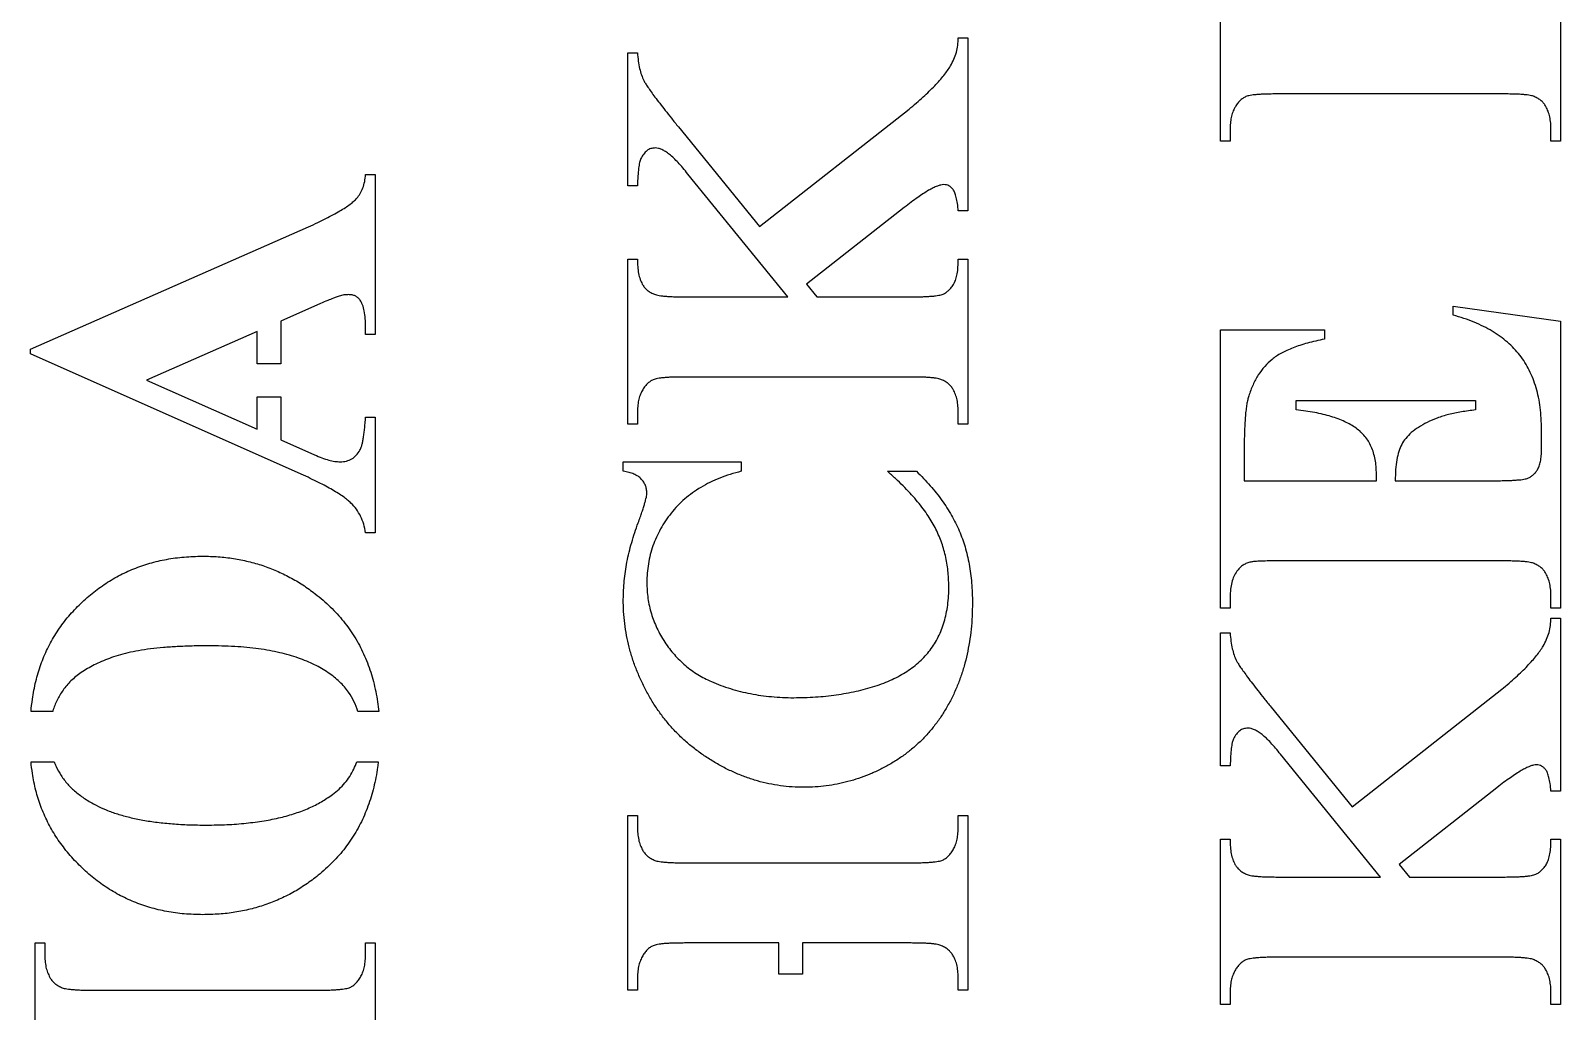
# Model space of a CAD drawing. Header units: millimetres. Extents: x 10 to 1179, y 5 to 836.
# Drawn here: x 446.9 to 536.9, y 236.3 to 294.1 of the extents above; entities that cross this region are included whole.
import ezdxf

# ---------------------------------------------------------------- set-up
doc = ezdxf.new("R2010")
doc.units = ezdxf.units.MM

msp = doc.modelspace()

# ---------------------------------------------------------------- linework, layer by layer
at = {"color": 7, "linetype": 'Continuous', "lineweight": 25}
for p, q in [((516.913, 287.56), (516.913, 297.838)), ((536.913, 297.838), (536.913, 287.56)), ((501.469, 293.632), (502.024, 293.632)), ((502.024, 293.632), (502.024, 283.446)), ((482.024, 292.764), (482.58, 292.764)), ((482.024, 284.93), (482.024, 292.764)), ((533.58, 290.338), (520.246, 290.338)), ((489.772, 282.53), (498.574, 289.444)), ((484.989, 288.398), (489.772, 282.53)), ((517.469, 288.216), (517.469, 287.56)), ((536.358, 287.56), (536.358, 288.216)), ((517.469, 287.56), (516.913, 287.56)), ((536.913, 287.56), (536.358, 287.56)), ((466.58, 285.603), (467.135, 285.603)), ((467.135, 285.603), (467.135, 276.18)), ((491.438, 278.389), (485.549, 285.62)), ((482.58, 284.93), (482.024, 284.93)), ((498.292, 283.65), (492.536, 279.127)), ((502.024, 283.446), (501.469, 283.446)), ((446.858, 275.316), (463.22, 282.512)), ((482.024, 280.611), (482.58, 280.611)), ((482.024, 270.889), (482.024, 280.611)), ((501.469, 280.611), (502.024, 280.611)), ((502.024, 280.611), (502.024, 270.889)), ((485.358, 278.389), (491.438, 278.389)), ((492.536, 279.127), (493.144, 278.389)), ((493.144, 278.389), (498.691, 278.389)), ((463.919, 277.994), (461.58, 276.961)), ((530.598, 277.838), (536.913, 276.957)), ((530.598, 277.313), (530.598, 277.838)), ((461.58, 276.961), (461.58, 274.435)), ((466.58, 276.18), (466.58, 276.575)), ((536.913, 276.957), (536.913, 260.06)), ((460.191, 276.354), (453.676, 273.489)), ((460.191, 274.435), (460.191, 276.354)), ((467.135, 276.18), (466.58, 276.18)), ((516.913, 276.449), (523.024, 276.449)), ((516.913, 260.06), (516.913, 276.449)), ((523.024, 276.449), (523.024, 275.893)), ((446.858, 275.034), (446.858, 275.316)), ((462.791, 267.946), (446.858, 275.034)), ((461.58, 274.435), (460.191, 274.435)), ((453.676, 273.489), (460.191, 270.59)), ((498.691, 273.667), (485.358, 273.667)), ((460.191, 272.508), (461.58, 272.508)), ((460.191, 270.59), (460.191, 272.508)), ((461.58, 272.508), (461.58, 269.973)), ((521.358, 272.282), (531.913, 272.282)), ((521.358, 271.727), (521.358, 272.282)), ((531.913, 272.282), (531.913, 271.727)), ((466.58, 271.301), (467.135, 271.301)), ((467.135, 271.301), (467.135, 264.492)), ((482.58, 271.544), (482.58, 270.889)), ((501.469, 270.889), (501.469, 271.544)), ((482.58, 270.889), (482.024, 270.889)), ((502.024, 270.889), (501.469, 270.889)), ((535.802, 269.413), (535.802, 270.577)), ((461.58, 269.973), (463.576, 269.088)), ((518.302, 269.505), (518.302, 267.56)), ((481.746, 268.671), (488.691, 268.671)), ((481.746, 268.116), (481.746, 268.671)), ((488.691, 268.671), (488.691, 268.116)), ((497.298, 268.116), (499.012, 268.116)), ((518.302, 267.56), (526.08, 267.56)), ((526.08, 267.56), (526.08, 267.951)), ((527.191, 267.56), (532.903, 267.56)), ((467.135, 264.492), (466.58, 264.492)), ((533.58, 262.838), (520.246, 262.838)), ((517.469, 260.716), (517.469, 260.06)), ((536.358, 260.06), (536.358, 260.716)), ((517.469, 260.06), (516.913, 260.06)), ((536.913, 260.06), (536.358, 260.06)), ((536.358, 259.466), (536.913, 259.466)), ((536.913, 259.466), (536.913, 249.279)), ((516.913, 258.597), (517.469, 258.597)), ((516.913, 250.763), (516.913, 258.597)), ((524.661, 248.363), (533.463, 255.277)), ((448.157, 253.962), (446.885, 253.962)), ((467.348, 253.962), (466.12, 253.962)), ((519.878, 254.231), (524.661, 248.363)), ((526.327, 244.222), (520.437, 251.453)), ((446.884, 251.013), (448.242, 251.013)), ((466.062, 251.013), (467.326, 251.013)), ((517.469, 250.763), (516.913, 250.763)), ((533.18, 249.483), (527.425, 244.96)), ((536.913, 249.279), (536.358, 249.279)), ((482.024, 247.838), (482.58, 247.838)), ((482.024, 237.56), (482.024, 247.838)), ((482.58, 247.838), (482.58, 247.2)), ((501.469, 247.838), (502.024, 247.838)), ((501.469, 247.2), (501.469, 247.838)), ((502.024, 247.838), (502.024, 237.56)), ((516.913, 246.445), (517.469, 246.445)), ((516.913, 236.722), (516.913, 246.445)), ((536.358, 246.445), (536.913, 246.445)), ((536.913, 246.445), (536.913, 236.722)), ((485.358, 245.06), (498.691, 245.06)), ((527.425, 244.96), (528.033, 244.222)), ((520.246, 244.222), (526.327, 244.222)), ((528.033, 244.222), (533.58, 244.222)), ((447.135, 240.338), (447.691, 240.338)), ((447.135, 230.06), (447.135, 240.338)), ((447.691, 240.338), (447.691, 239.7)), ((466.58, 240.338), (467.135, 240.338)), ((466.58, 239.7), (466.58, 240.338)), ((467.135, 240.338), (467.135, 230.06)), ((490.913, 240.338), (485.358, 240.338)), ((490.913, 238.496), (490.913, 240.338)), ((492.302, 240.338), (492.302, 238.496)), ((498.691, 240.338), (492.302, 240.338)), ((533.58, 239.5), (520.246, 239.5)), ((482.58, 238.198), (482.58, 237.56)), ((492.302, 238.496), (490.913, 238.496)), ((501.469, 237.56), (501.469, 238.198)), ((450.469, 237.56), (463.802, 237.56)), ((482.58, 237.56), (482.024, 237.56)), ((502.024, 237.56), (501.469, 237.56)), ((517.469, 237.378), (517.469, 236.722)), ((536.358, 236.722), (536.358, 237.378)), ((517.469, 236.722), (516.913, 236.722)), ((536.913, 236.722), (536.358, 236.722))]:
    msp.add_line(p, q, dxfattribs=at)
for points, knots in [([(501.013, 291.992), (501.083, 292.122), (501.221, 292.377), (501.365, 292.786), (501.449, 293.206), (501.462, 293.49), (501.469, 293.632)], [0, 0, 0, 0, 0.2569966, 0.5057153, 0.7523693, 1, 1, 1, 1]), ([(482.58, 292.764), (482.595, 292.599), (482.623, 292.287), (482.7, 291.848), (482.806, 291.464), (482.93, 291.172), (483.06, 290.935), (483.209, 290.719), (483.394, 290.45), (483.624, 290.132), (483.905, 289.769), (484.223, 289.353), (484.59, 288.891), (484.851, 288.568), (484.989, 288.398)], [0, 0, 0, 0, 0.097638, 0.184183, 0.262104, 0.331558, 0.370442, 0.42147, 0.485737, 0.562576, 0.652525, 0.755767, 0.870967, 1, 1, 1, 1]), ([(498.574, 289.444), (498.718, 289.565), (498.997, 289.798), (499.389, 290.151), (499.754, 290.483), (500.073, 290.812), (500.366, 291.119), (500.613, 291.423), (500.833, 291.706), (500.955, 291.899), (501.013, 291.992)], [0, 0, 0, 0, 0.1591, 0.308388, 0.447124, 0.576234, 0.696754, 0.806426, 0.907891, 1, 1, 1, 1]), ([(520.246, 290.338), (520.129, 290.336), (519.905, 290.333), (519.587, 290.332), (519.303, 290.318), (519.056, 290.3), (518.841, 290.281), (518.662, 290.249), (518.515, 290.223), (518.368, 290.168), (518.207, 290.081), (518.037, 289.934), (517.881, 289.749), (517.736, 289.526), (517.613, 289.26), (517.53, 288.949), (517.477, 288.596), (517.471, 288.347), (517.469, 288.216)], [0, 0, 0, 0, 0.084623, 0.161934, 0.229908, 0.289599, 0.341053, 0.385533, 0.420773, 0.44853, 0.498553, 0.551922, 0.609709, 0.673167, 0.743283, 0.820339, 0.904845, 1, 1, 1, 1]), ([(535.377, 290.177), (535.342, 290.191), (535.264, 290.224), (535.124, 290.248), (534.953, 290.283), (534.745, 290.3), (534.502, 290.318), (534.225, 290.332), (533.914, 290.333), (533.696, 290.336), (533.58, 290.338)], [0, 0, 0, 0, 0.061394, 0.139854, 0.23476, 0.350353, 0.484827, 0.63829, 0.808367, 1, 1, 1, 1]), ([(536.058, 289.596), (536.021, 289.657), (535.947, 289.78), (535.789, 289.939), (535.597, 290.073), (535.452, 290.142), (535.377, 290.177)], [0, 0, 0, 0, 0.233359, 0.472031, 0.727884, 1, 1, 1, 1]), ([(536.358, 288.216), (536.355, 288.352), (536.35, 288.611), (536.293, 288.98), (536.201, 289.309), (536.104, 289.503), (536.058, 289.596)], [0, 0, 0, 0, 0.286117, 0.5446059, 0.7822943, 1, 1, 1, 1]), ([(482.779, 286.527), (482.755, 286.454), (482.693, 286.272), (482.639, 285.929), (482.606, 285.469), (482.589, 285.122), (482.58, 284.93)], [0, 0, 0, 0, 0.143584, 0.356461, 0.642231, 1, 1, 1, 1]), ([(483.626, 287.156), (483.539, 287.149), (483.367, 287.135), (483.128, 287.006), (482.93, 286.796), (482.832, 286.621), (482.779, 286.527)], [0, 0, 0, 0, 0.232481, 0.460714, 0.711379, 1, 1, 1, 1]), ([(485.549, 285.62), (485.451, 285.741), (485.266, 285.97), (484.988, 286.283), (484.728, 286.55), (484.483, 286.771), (484.246, 286.935), (484.03, 287.063), (483.823, 287.136), (483.688, 287.15), (483.626, 287.156)], [0, 0, 0, 0, 0.184546, 0.350232, 0.497395, 0.627803, 0.741371, 0.839934, 0.925326, 1, 1, 1, 1]), ([(466.063, 284.196), (466.134, 284.285), (466.281, 284.468), (466.424, 284.806), (466.54, 285.185), (466.566, 285.458), (466.58, 285.603)], [0, 0, 0, 0, 0.222185, 0.460506, 0.715599, 1, 1, 1, 1]), ([(500.614, 284.995), (500.557, 284.989), (500.428, 284.977), (500.219, 284.913), (499.983, 284.798), (499.706, 284.657), (499.402, 284.463), (499.061, 284.231), (498.684, 283.959), (498.427, 283.756), (498.292, 283.65)], [0, 0, 0, 0, 0.062899, 0.142884, 0.23953, 0.3533, 0.486921, 0.637777, 0.809609, 1, 1, 1, 1]), ([(501.469, 283.446), (501.454, 283.595), (501.427, 283.865), (501.356, 284.224), (501.283, 284.503), (501.175, 284.702), (501.05, 284.835), (500.919, 284.931), (500.77, 284.985), (500.666, 284.992), (500.614, 284.995)], [0, 0, 0, 0, 0.230504, 0.416217, 0.562488, 0.671952, 0.760029, 0.84143, 0.919484, 1, 1, 1, 1]), ([(463.22, 282.512), (463.4, 282.596), (463.744, 282.755), (464.23, 282.994), (464.666, 283.217), (465.047, 283.436), (465.379, 283.636), (465.653, 283.834), (465.882, 284.012), (466.006, 284.139), (466.063, 284.196)], [0, 0, 0, 0, 0.178927, 0.342015, 0.489335, 0.621625, 0.738421, 0.839614, 0.926981, 1, 1, 1, 1]), ([(482.58, 280.611), (482.583, 280.459), (482.588, 280.173), (482.638, 279.772), (482.725, 279.427), (482.821, 279.228), (482.866, 279.136)], [0, 0, 0, 0, 0.300382, 0.56561, 0.796529, 1, 1, 1, 1]), ([(498.691, 278.389), (498.811, 278.391), (499.04, 278.394), (499.364, 278.395), (499.652, 278.409), (499.905, 278.427), (500.124, 278.445), (500.306, 278.478), (500.454, 278.505), (500.602, 278.556), (500.758, 278.647), (500.925, 278.783), (501.078, 278.956), (501.221, 279.167), (501.335, 279.437), (501.414, 279.77), (501.459, 280.169), (501.465, 280.456), (501.469, 280.611)], [0, 0, 0, 0, 0.084193, 0.160273, 0.227286, 0.286255, 0.338232, 0.38142, 0.415637, 0.443544, 0.491227, 0.540969, 0.594121, 0.652635, 0.718961, 0.798421, 0.891394, 1, 1, 1, 1]), ([(465.026, 278.433), (464.987, 278.42), (464.871, 278.382), (464.648, 278.292), (464.316, 278.164), (464.063, 278.056), (463.919, 277.994)], [0, 0, 0, 0, 0.103741, 0.306821, 0.604648, 1, 1, 1, 1]), ([(465.573, 278.519), (465.483, 278.515), (465.297, 278.507), (465.118, 278.458), (465.026, 278.433)], [0, 0, 0, 0, 0.486192, 1, 1, 1, 1]), ([(466.254, 278.198), (466.213, 278.246), (466.131, 278.342), (465.97, 278.452), (465.777, 278.505), (465.643, 278.515), (465.573, 278.519)], [0, 0, 0, 0, 0.2432642, 0.4832184, 0.7323543, 1, 1, 1, 1]), ([(482.866, 279.136), (482.903, 279.076), (482.979, 278.956), (483.13, 278.797), (483.319, 278.663), (483.461, 278.594), (483.535, 278.558)], [0, 0, 0, 0, 0.232978, 0.472029, 0.727936, 1, 1, 1, 1]), ([(483.535, 278.558), (483.569, 278.544), (483.649, 278.512), (483.791, 278.482), (483.968, 278.449), (484.178, 278.433), (484.424, 278.407), (484.704, 278.396), (485.019, 278.394), (485.24, 278.391), (485.358, 278.389)], [0, 0, 0, 0, 0.060488, 0.140619, 0.236447, 0.35268, 0.485358, 0.638912, 0.808837, 1, 1, 1, 1]), ([(466.58, 276.575), (466.576, 276.753), (466.569, 277.083), (466.509, 277.534), (466.42, 277.908), (466.306, 278.107), (466.254, 278.198)], [0, 0, 0, 0, 0.318772, 0.590509, 0.813538, 1, 1, 1, 1]), ([(535.802, 270.577), (535.797, 270.798), (535.788, 271.232), (535.733, 271.866), (535.635, 272.467), (535.489, 273.032), (535.314, 273.565), (535.091, 274.062), (534.829, 274.525), (534.53, 274.958), (534.182, 275.355), (533.796, 275.724), (533.366, 276.064), (532.898, 276.378), (532.381, 276.654), (531.826, 276.906), (531.228, 277.128), (530.811, 277.25), (530.598, 277.313)], [0, 0, 0, 0, 0.071431, 0.139827, 0.205109, 0.267694, 0.32775, 0.386026, 0.442861, 0.49917, 0.555401, 0.612828, 0.671273, 0.73184, 0.794479, 0.860052, 0.928265, 1, 1, 1, 1]), ([(523.024, 275.893), (522.852, 275.859), (522.517, 275.791), (522.036, 275.67), (521.593, 275.536), (521.189, 275.393), (520.821, 275.242), (520.492, 275.077), (520.198, 274.905), (519.861, 274.653), (519.489, 274.295), (519.11, 273.79), (518.797, 273.205), (518.645, 272.777), (518.567, 272.556)], [0, 0, 0, 0, 0.08913, 0.17304, 0.251182, 0.323514, 0.390216, 0.452499, 0.509695, 0.562618, 0.665262, 0.769934, 0.881435, 1, 1, 1, 1]), ([(485.358, 273.667), (485.24, 273.665), (485.016, 273.662), (484.698, 273.661), (484.414, 273.647), (484.167, 273.629), (483.952, 273.61), (483.773, 273.578), (483.626, 273.552), (483.479, 273.497), (483.318, 273.41), (483.148, 273.263), (482.992, 273.078), (482.847, 272.855), (482.725, 272.589), (482.641, 272.278), (482.588, 271.925), (482.583, 271.676), (482.58, 271.544)], [0, 0, 0, 0, 0.084623, 0.161934, 0.229908, 0.289599, 0.341053, 0.385533, 0.420773, 0.44853, 0.498553, 0.551922, 0.609709, 0.673167, 0.743283, 0.820339, 0.904845, 1, 1, 1, 1]), ([(500.488, 273.506), (500.453, 273.52), (500.375, 273.553), (500.235, 273.577), (500.064, 273.612), (499.856, 273.629), (499.613, 273.647), (499.336, 273.661), (499.025, 273.662), (498.807, 273.665), (498.691, 273.667)], [0, 0, 0, 0, 0.061394, 0.139854, 0.23476, 0.350353, 0.484827, 0.63829, 0.808367, 1, 1, 1, 1]), ([(501.169, 272.925), (501.132, 272.986), (501.058, 273.109), (500.9, 273.268), (500.708, 273.402), (500.563, 273.471), (500.488, 273.506)], [0, 0, 0, 0, 0.233359, 0.472031, 0.727884, 1, 1, 1, 1]), ([(501.469, 271.544), (501.466, 271.681), (501.461, 271.94), (501.404, 272.309), (501.313, 272.638), (501.216, 272.832), (501.169, 272.925)], [0, 0, 0, 0, 0.286117, 0.544606, 0.782294, 1, 1, 1, 1]), ([(518.567, 272.556), (518.546, 272.481), (518.5, 272.317), (518.443, 272.047), (518.404, 271.73), (518.362, 271.37), (518.34, 270.966), (518.317, 270.519), (518.304, 270.027), (518.303, 269.684), (518.302, 269.505)], [0, 0, 0, 0, 0.076091, 0.165601, 0.269711, 0.387675, 0.519355, 0.665063, 0.824785, 1, 1, 1, 1]), ([(466.246, 269.353), (466.264, 269.391), (466.304, 269.479), (466.356, 269.633), (466.402, 269.823), (466.444, 270.049), (466.483, 270.311), (466.516, 270.61), (466.552, 270.944), (466.57, 271.178), (466.58, 271.301)], [0, 0, 0, 0, 0.064556, 0.145397, 0.244491, 0.360187, 0.492747, 0.644514, 0.813656, 1, 1, 1, 1]), ([(526.08, 267.951), (526.077, 268.101), (526.072, 268.392), (526.015, 268.813), (525.919, 269.201), (525.79, 269.558), (525.624, 269.886), (525.414, 270.177), (525.168, 270.436), (524.886, 270.664), (524.565, 270.862), (524.212, 271.046), (523.822, 271.209), (523.398, 271.354), (522.937, 271.471), (522.442, 271.582), (521.912, 271.668), (521.546, 271.707), (521.358, 271.727)], [0, 0, 0, 0, 0.066381, 0.128169, 0.186642, 0.242333, 0.29539, 0.347957, 0.39984, 0.452434, 0.507467, 0.565661, 0.627971, 0.69332, 0.763246, 0.837684, 0.916535, 1, 1, 1, 1]), ([(531.913, 271.727), (531.636, 271.693), (531.104, 271.628), (530.349, 271.476), (529.673, 271.266), (529.078, 271.012), (528.568, 270.724), (528.14, 270.415), (527.806, 270.077), (527.556, 269.701), (527.386, 269.272), (527.274, 268.773), (527.199, 268.195), (527.194, 267.78), (527.191, 267.56)], [0, 0, 0, 0, 0.116957, 0.224766, 0.322638, 0.413143, 0.495475, 0.567922, 0.633998, 0.693571, 0.755879, 0.826372, 0.907725, 1, 1, 1, 1]), ([(465.087, 268.676), (465.211, 268.683), (465.448, 268.697), (465.777, 268.831), (466.053, 269.051), (466.18, 269.25), (466.246, 269.353)], [0, 0, 0, 0, 0.263127, 0.501766, 0.742317, 1, 1, 1, 1]), ([(532.903, 267.56), (533.036, 267.559), (533.288, 267.557), (533.645, 267.57), (533.962, 267.574), (534.238, 267.594), (534.474, 267.61), (534.67, 267.629), (534.825, 267.66), (534.978, 267.698), (535.134, 267.772), (535.292, 267.893), (535.446, 268.031), (535.573, 268.211), (535.681, 268.434), (535.749, 268.713), (535.799, 269.044), (535.801, 269.284), (535.802, 269.413)], [0, 0, 0, 0, 0.097062, 0.183599, 0.260645, 0.328298, 0.385425, 0.433193, 0.471885, 0.500293, 0.547967, 0.596292, 0.645551, 0.697676, 0.756189, 0.825033, 0.90605, 1, 1, 1, 1]), ([(463.576, 269.088), (463.72, 269.024), (463.991, 268.903), (464.391, 268.781), (464.75, 268.693), (464.979, 268.681), (465.087, 268.676)], [0, 0, 0, 0, 0.298695, 0.564344, 0.795542, 1, 1, 1, 1]), ([(466.58, 264.492), (466.548, 264.664), (466.487, 264.999), (466.296, 265.466), (466.051, 265.891), (465.773, 266.199), (465.508, 266.435), (465.258, 266.62), (464.963, 266.82), (464.619, 267.028), (464.229, 267.243), (463.792, 267.47), (463.308, 267.707), (462.968, 267.865), (462.791, 267.946)], [0, 0, 0, 0, 0.097357, 0.189226, 0.279183, 0.369383, 0.419032, 0.476562, 0.542711, 0.617192, 0.700148, 0.790964, 0.8915, 1, 1, 1, 1]), ([(483.135, 266.831), (483.131, 266.908), (483.122, 267.06), (483.06, 267.281), (482.953, 267.483), (482.808, 267.67), (482.612, 267.833), (482.366, 267.962), (482.072, 268.057), (481.86, 268.095), (481.746, 268.116)], [0, 0, 0, 0, 0.110753, 0.218775, 0.326717, 0.43784, 0.557443, 0.689611, 0.834347, 1, 1, 1, 1]), ([(488.691, 268.116), (488.473, 268.058), (488.045, 267.944), (487.428, 267.728), (486.852, 267.469), (486.313, 267.181), (485.816, 266.853), (485.357, 266.492), (484.939, 266.091), (484.562, 265.658), (484.23, 265.198), (483.938, 264.724), (483.689, 264.235), (483.483, 263.73), (483.326, 263.209), (483.221, 262.672), (483.146, 262.122), (483.139, 261.75), (483.135, 261.562)], [0, 0, 0, 0, 0.072608, 0.14278, 0.210175, 0.275872, 0.339478, 0.401866, 0.463844, 0.525628, 0.586697, 0.646335, 0.704913, 0.763253, 0.821651, 0.880156, 0.939359, 1, 1, 1, 1]), ([(500.913, 261.336), (500.903, 261.645), (500.883, 262.255), (500.728, 263.147), (500.475, 264), (500.176, 264.677), (499.88, 265.205), (499.619, 265.607), (499.323, 266.017), (498.987, 266.426), (498.623, 266.847), (498.213, 267.265), (497.77, 267.691), (497.458, 267.972), (497.298, 268.116)], [0, 0, 0, 0, 0.116381, 0.229831, 0.340291, 0.451181, 0.508088, 0.568464, 0.631754, 0.698464, 0.768052, 0.841738, 0.918902, 1, 1, 1, 1]), ([(499.012, 268.116), (499.286, 267.837), (499.819, 267.296), (500.51, 266.425), (501.082, 265.537), (501.544, 264.623), (501.887, 263.657), (502.127, 262.626), (502.278, 261.52), (502.294, 260.757), (502.302, 260.364)], [0, 0, 0, 0, 0.135045, 0.262038, 0.383205, 0.49943, 0.615147, 0.73637, 0.864447, 1, 1, 1, 1]), ([(482.623, 265.086), (482.664, 265.194), (482.743, 265.402), (482.845, 265.699), (482.934, 265.965), (483.002, 266.198), (483.059, 266.401), (483.105, 266.57), (483.127, 266.712), (483.133, 266.795), (483.135, 266.831)], [0, 0, 0, 0, 0.190552, 0.364439, 0.517238, 0.651294, 0.765073, 0.863213, 0.940304, 1, 1, 1, 1]), ([(481.746, 260.577), (481.759, 260.937), (481.783, 261.674), (481.949, 262.792), (482.229, 263.938), (482.49, 264.697), (482.623, 265.086)], [0, 0, 0, 0, 0.23442, 0.478534, 0.733013, 1, 1, 1, 1]), ([(446.885, 253.962), (446.904, 254.206), (446.972, 254.804), (447.146, 255.735), (447.439, 256.735), (447.839, 257.675), (448.332, 258.562), (448.924, 259.394), (449.61, 260.159), (450.365, 260.848), (451.172, 261.457), (452.025, 261.972), (452.926, 262.39), (453.873, 262.719), (454.867, 262.945), (455.906, 263.089), (456.614, 263.107), (456.975, 263.116)], [0.092401, 0.092401, 0.092401, 0.092401, 0.1365945, 0.2010373, 0.2635311, 0.3246075, 0.3853875, 0.4467272, 0.5087969, 0.570829, 0.6313652, 0.6912158, 0.7506717, 0.8107358, 0.8719729, 0.934796, 1, 1, 1, 1]), ([(456.975, 263.116), (457.285, 263.109), (457.896, 263.096), (458.799, 262.989), (459.674, 262.815), (460.523, 262.578), (461.342, 262.264), (462.129, 261.878), (462.895, 261.434), (463.371, 261.081), (463.611, 260.902)], [0, 0, 0, 0, 0.130406, 0.257302, 0.382101, 0.505479, 0.628069, 0.750625, 0.874279, 1, 1, 1, 1]), ([(517.868, 262.226), (517.806, 262.128), (517.678, 261.925), (517.556, 261.565), (517.483, 261.157), (517.473, 260.868), (517.469, 260.716)], [0, 0, 0, 0, 0.218209, 0.453596, 0.712256, 1, 1, 1, 1]), ([(518.636, 262.764), (518.557, 262.738), (518.402, 262.686), (518.191, 262.567), (518.009, 262.414), (517.915, 262.289), (517.868, 262.226)], [0, 0, 0, 0, 0.2610347, 0.5106823, 0.7550472, 1, 1, 1, 1]), ([(520.246, 262.838), (520.05, 262.837), (519.697, 262.836), (519.23, 262.825), (518.89, 262.803), (518.707, 262.775), (518.636, 262.764)], [0, 0, 0, 0, 0.365824, 0.656436, 0.866861, 1, 1, 1, 1]), ([(535.377, 262.677), (535.342, 262.691), (535.264, 262.724), (535.124, 262.748), (534.953, 262.783), (534.745, 262.8), (534.502, 262.818), (534.225, 262.832), (533.914, 262.833), (533.696, 262.836), (533.58, 262.838)], [0, 0, 0, 0, 0.061394, 0.139854, 0.23476, 0.350353, 0.484827, 0.63829, 0.808367, 1, 1, 1, 1]), ([(536.058, 262.096), (536.021, 262.157), (535.947, 262.28), (535.789, 262.439), (535.597, 262.573), (535.452, 262.642), (535.377, 262.677)], [0, 0, 0, 0, 0.233359, 0.472031, 0.727884, 1, 1, 1, 1]), ([(536.358, 260.716), (536.355, 260.852), (536.35, 261.111), (536.293, 261.48), (536.201, 261.809), (536.104, 262.003), (536.058, 262.096)], [0, 0, 0, 0, 0.286117, 0.5446059, 0.7822943, 1, 1, 1, 1]), ([(483.135, 261.562), (483.139, 261.404), (483.146, 261.092), (483.195, 260.628), (483.276, 260.173), (483.395, 259.73), (483.543, 259.296), (483.725, 258.873), (483.939, 258.457), (484.186, 258.057), (484.456, 257.673), (484.75, 257.315), (485.061, 256.98), (485.397, 256.675), (485.754, 256.398), (486.127, 256.143), (486.524, 255.923), (486.799, 255.794), (486.937, 255.729)], [0, 0, 0, 0, 0.0642682, 0.127061, 0.1899338, 0.2521042, 0.3137812, 0.3766044, 0.4395876, 0.5038585, 0.5681078, 0.6305012, 0.6926157, 0.7539314, 0.8152216, 0.8763417, 0.9378073, 1, 1, 1, 1]), ([(491.781, 254.782), (492.208, 254.791), (493.046, 254.807), (494.272, 254.934), (495.44, 255.148), (496.37, 255.39), (497.073, 255.634), (497.562, 255.842), (498.019, 256.072), (498.444, 256.324), (498.836, 256.603), (499.196, 256.906), (499.523, 257.233), (499.817, 257.583), (500.077, 257.959), (500.3, 258.364), (500.493, 258.793), (500.642, 259.252), (500.765, 259.735), (500.851, 260.246), (500.904, 260.782), (500.91, 261.149), (500.913, 261.336)], [0, 0, 0, 0, 0.10034, 0.196709, 0.289323, 0.379037, 0.422256, 0.463992, 0.503975, 0.542394, 0.579936, 0.616845, 0.652901, 0.688374, 0.7243, 0.760059, 0.796887, 0.834512, 0.873427, 0.913777, 0.956127, 1, 1, 1, 1]), ([(463.611, 260.902), (463.766, 260.778), (464.073, 260.533), (464.502, 260.134), (464.909, 259.724), (465.276, 259.287), (465.62, 258.836), (465.935, 258.366), (466.216, 257.875), (466.469, 257.366), (466.69, 256.838), (466.887, 256.293), (467.045, 255.725), (467.181, 255.14), (467.282, 254.55), (467.329, 254.155), (467.348, 253.962)], [0, 0, 0, 0, 0.0628921, 0.1245633, 0.1855348, 0.2457268, 0.3056245, 0.3651542, 0.4249413, 0.484832, 0.5450537, 0.6064155, 0.6684048, 0.7319308, 0.7966231, 0.8580418, 0.8580418, 0.8580418, 0.8580418]), ([(492.384, 249.505), (492.151, 249.508), (491.688, 249.514), (490.998, 249.594), (490.316, 249.709), (489.643, 249.874), (488.981, 250.088), (488.327, 250.351), (487.681, 250.657), (487.05, 251.014), (486.44, 251.407), (485.859, 251.835), (485.314, 252.298), (484.804, 252.792), (484.337, 253.326), (483.895, 253.884), (483.497, 254.481), (483.133, 255.104), (482.808, 255.749), (482.528, 256.41), (482.28, 257.079), (482.088, 257.76), (481.934, 258.45), (481.826, 259.149), (481.759, 259.859), (481.751, 260.336), (481.746, 260.577)], [0, 0, 0, 0, 0.041022, 0.081492, 0.122062, 0.162704, 0.203376, 0.244519, 0.286553, 0.329198, 0.371935, 0.414364, 0.456103, 0.497704, 0.539199, 0.580923, 0.62295, 0.665405, 0.707887, 0.749988, 0.79172, 0.833313, 0.874526, 0.916019, 0.957706, 1, 1, 1, 1]), ([(502.302, 260.364), (502.297, 260.101), (502.288, 259.582), (502.232, 258.814), (502.132, 258.069), (501.992, 257.346), (501.821, 256.645), (501.603, 255.968), (501.345, 255.314), (501.053, 254.681), (500.717, 254.08), (500.355, 253.507), (499.946, 252.979), (499.515, 252.475), (499.038, 252.017), (498.534, 251.589), (497.994, 251.197), (497.423, 250.844), (496.83, 250.527), (496.222, 250.254), (495.605, 250.023), (494.978, 249.837), (494.343, 249.689), (493.7, 249.578), (493.045, 249.518), (492.606, 249.509), (492.384, 249.505)], [0, 0, 0, 0, 0.047909, 0.094348, 0.140011, 0.184496, 0.228149, 0.271256, 0.31367, 0.356051, 0.397865, 0.438814, 0.479181, 0.519282, 0.559291, 0.59925, 0.639568, 0.680458, 0.721307, 0.761704, 0.801588, 0.841133, 0.88058, 0.920076, 0.959718, 1, 1, 1, 1]), ([(535.902, 257.825), (535.972, 257.955), (536.11, 258.211), (536.254, 258.62), (536.338, 259.04), (536.351, 259.323), (536.358, 259.466)], [0, 0, 0, 0, 0.256997, 0.505715, 0.752369, 1, 1, 1, 1]), ([(517.469, 258.597), (517.484, 258.432), (517.512, 258.121), (517.589, 257.682), (517.694, 257.297), (517.819, 257.006), (517.949, 256.768), (518.098, 256.552), (518.283, 256.283), (518.513, 255.966), (518.793, 255.602), (519.112, 255.186), (519.479, 254.725), (519.74, 254.402), (519.878, 254.231)], [0, 0, 0, 0, 0.097638, 0.184183, 0.262104, 0.331558, 0.370442, 0.42147, 0.485737, 0.562576, 0.652525, 0.755767, 0.870967, 1, 1, 1, 1]), ([(457.318, 257.838), (457.004, 257.835), (456.396, 257.83), (455.514, 257.795), (454.694, 257.74), (453.933, 257.663), (453.234, 257.562), (452.598, 257.428), (452.02, 257.287), (451.503, 257.11), (451.036, 256.915), (450.603, 256.719), (450.21, 256.499), (449.846, 256.277), (449.526, 256.031), (449.234, 255.78), (448.984, 255.51), (448.695, 255.14), (448.399, 254.645), (448.23, 254.206), (448.16, 253.975), (448.157, 253.962)], [0, 0, 0, 0, 0.0782358, 0.1514739, 0.2197692, 0.2831894, 0.341871, 0.3956035, 0.4450918, 0.4900083, 0.5317157, 0.5710696, 0.6085008, 0.6438095, 0.6772641, 0.7089388, 0.7395451, 0.7688233, 0.8258882, 0.88239, 0.8857577, 0.8857577, 0.8857577, 0.8857577]), ([(465.577, 255.104), (465.496, 255.209), (465.332, 255.424), (465.05, 255.724), (464.726, 256), (464.373, 256.262), (463.985, 256.505), (463.564, 256.732), (463.105, 256.933), (462.614, 257.127), (462.084, 257.293), (461.517, 257.444), (460.91, 257.56), (460.267, 257.668), (459.584, 257.743), (458.864, 257.801), (458.103, 257.828), (457.584, 257.835), (457.318, 257.838)], [0, 0, 0, 0, 0.044242, 0.089912, 0.137048, 0.185612, 0.236272, 0.289297, 0.34472, 0.403142, 0.46485, 0.529588, 0.598372, 0.670607, 0.746742, 0.826962, 0.911341, 1, 1, 1, 1]), ([(533.463, 255.277), (533.607, 255.398), (533.886, 255.632), (534.278, 255.984), (534.643, 256.316), (534.962, 256.645), (535.255, 256.952), (535.502, 257.257), (535.722, 257.539), (535.844, 257.733), (535.902, 257.825)], [0, 0, 0, 0, 0.1591, 0.308388, 0.447124, 0.576234, 0.696754, 0.806426, 0.907891, 1, 1, 1, 1]), ([(466.12, 253.962), (466.06, 254.169), (465.919, 254.571), (465.69, 254.928), (465.577, 255.104)], [0.5254869, 0.5254869, 0.5254869, 0.5254869, 0.7663745, 1, 1, 1, 1]), ([(486.937, 255.729), (487.12, 255.652), (487.488, 255.499), (488.058, 255.313), (488.64, 255.143), (489.24, 255.017), (489.853, 254.91), (490.482, 254.84), (491.126, 254.787), (491.561, 254.784), (491.781, 254.782)], [0, 0, 0, 0, 0.119525, 0.240215, 0.361858, 0.485196, 0.610109, 0.737612, 0.867225, 1, 1, 1, 1]), ([(517.668, 252.36), (517.643, 252.287), (517.582, 252.105), (517.528, 251.762), (517.495, 251.302), (517.478, 250.956), (517.469, 250.763)], [0, 0, 0, 0, 0.143584, 0.356461, 0.642231, 1, 1, 1, 1]), ([(518.515, 252.99), (518.428, 252.983), (518.256, 252.969), (518.017, 252.84), (517.819, 252.629), (517.721, 252.454), (517.668, 252.36)], [0, 0, 0, 0, 0.232481, 0.460714, 0.711379, 1, 1, 1, 1]), ([(520.437, 251.453), (520.34, 251.574), (520.155, 251.804), (519.877, 252.117), (519.617, 252.384), (519.372, 252.604), (519.135, 252.769), (518.919, 252.896), (518.712, 252.97), (518.577, 252.983), (518.515, 252.99)], [0, 0, 0, 0, 0.184546, 0.350232, 0.497395, 0.627803, 0.741371, 0.839934, 0.925326, 1, 1, 1, 1]), ([(456.988, 242.005), (456.627, 242.014), (455.919, 242.032), (454.879, 242.172), (453.886, 242.412), (452.938, 242.744), (452.035, 243.165), (451.179, 243.685), (450.372, 244.303), (449.619, 245.006), (448.935, 245.775), (448.337, 246.595), (447.846, 247.464), (447.447, 248.373), (447.147, 249.326), (446.971, 250.213), (446.903, 250.78), (446.884, 251.013)], [0, 0, 0, 0, 0.066266, 0.1301122, 0.1924691, 0.2535987, 0.3143764, 0.3753393, 0.4371823, 0.5007656, 0.56442, 0.6261108, 0.6869536, 0.7473152, 0.8083621, 0.8702017, 0.9131509, 0.9131509, 0.9131509, 0.9131509]), ([(448.242, 251.013), (448.276, 250.92), (448.391, 250.637), (448.646, 250.186), (449.033, 249.678), (449.516, 249.221), (450.078, 248.801), (450.499, 248.567), (450.716, 248.446)], [0.3076316, 0.3076316, 0.3076316, 0.3076316, 0.3641654, 0.4810503, 0.6014803, 0.7261428, 0.8585922, 1, 1, 1, 1]), ([(467.326, 251.013), (467.315, 250.906), (467.277, 250.598), (467.194, 250.093), (467.061, 249.508), (466.914, 248.937), (466.725, 248.391), (466.51, 247.863), (466.274, 247.351), (466.004, 246.859), (465.703, 246.39), (465.377, 245.938), (465.026, 245.502), (464.641, 245.089), (464.23, 244.693), (463.936, 244.447), (463.789, 244.322)], [0.1716755, 0.1716755, 0.1716755, 0.1716755, 0.2059246, 0.2710846, 0.3350436, 0.3977548, 0.4593283, 0.5197039, 0.5799146, 0.6395254, 0.698798, 0.7580994, 0.8176168, 0.8775069, 0.9383483, 1, 1, 1, 1]), ([(464.622, 249.075), (464.757, 249.182), (465.02, 249.39), (465.362, 249.754), (465.657, 250.144), (465.886, 250.569), (466.011, 250.864), (466.062, 251.013)], [0, 0, 0, 0, 0.1275074, 0.2492183, 0.3698842, 0.490219, 0.6072746, 0.6072746, 0.6072746, 0.6072746]), ([(535.503, 250.828), (535.446, 250.823), (535.317, 250.81), (535.108, 250.746), (534.872, 250.631), (534.595, 250.49), (534.29, 250.296), (533.949, 250.064), (533.573, 249.792), (533.316, 249.59), (533.18, 249.483)], [0, 0, 0, 0, 0.062899, 0.142884, 0.23953, 0.3533, 0.486921, 0.637777, 0.809609, 1, 1, 1, 1]), ([(536.358, 249.279), (536.343, 249.428), (536.316, 249.698), (536.245, 250.057), (536.172, 250.336), (536.064, 250.536), (535.939, 250.669), (535.808, 250.764), (535.658, 250.819), (535.555, 250.825), (535.503, 250.828)], [0, 0, 0, 0, 0.230504, 0.416217, 0.562488, 0.671952, 0.760029, 0.84143, 0.919484, 1, 1, 1, 1]), ([(457.2, 247.282), (457.606, 247.286), (458.39, 247.293), (459.524, 247.384), (460.577, 247.518), (461.548, 247.712), (462.438, 247.963), (463.247, 248.269), (463.978, 248.631), (464.411, 248.929), (464.622, 249.075)], [0, 0, 0, 0, 0.15667, 0.303104, 0.439659, 0.566921, 0.685563, 0.796936, 0.90101, 1, 1, 1, 1]), ([(450.716, 248.446), (450.913, 248.35), (451.319, 248.154), (451.982, 247.927), (452.702, 247.725), (453.484, 247.562), (454.328, 247.438), (455.231, 247.349), (456.196, 247.29), (456.859, 247.285), (457.2, 247.282)], [0, 0, 0, 0, 0.098493, 0.203855, 0.315738, 0.435901, 0.564025, 0.700576, 0.845829, 1, 1, 1, 1]), ([(482.58, 247.2), (482.582, 247.062), (482.587, 246.8), (482.644, 246.428), (482.735, 246.099), (482.833, 245.907), (482.879, 245.815)], [0, 0, 0, 0, 0.288208, 0.548846, 0.785756, 1, 1, 1, 1]), ([(498.691, 245.06), (498.808, 245.062), (499.032, 245.065), (499.351, 245.066), (499.634, 245.08), (499.883, 245.098), (500.098, 245.116), (500.278, 245.15), (500.425, 245.174), (500.573, 245.229), (500.731, 245.318), (500.902, 245.464), (501.056, 245.654), (501.201, 245.881), (501.323, 246.15), (501.408, 246.463), (501.46, 246.818), (501.466, 247.068), (501.469, 247.2)], [0, 0, 0, 0, 0.084304, 0.161324, 0.229042, 0.288509, 0.340804, 0.384091, 0.420217, 0.44787, 0.496794, 0.549962, 0.608326, 0.67242, 0.74322, 0.819986, 0.905204, 1, 1, 1, 1]), ([(517.469, 246.445), (517.472, 246.293), (517.477, 246.006), (517.527, 245.606), (517.614, 245.26), (517.71, 245.062), (517.755, 244.969)], [0, 0, 0, 0, 0.300382, 0.56561, 0.796529, 1, 1, 1, 1]), ([(533.58, 244.222), (533.7, 244.224), (533.928, 244.227), (534.253, 244.228), (534.541, 244.242), (534.794, 244.26), (535.013, 244.278), (535.195, 244.311), (535.343, 244.338), (535.491, 244.39), (535.647, 244.48), (535.814, 244.617), (535.967, 244.79), (536.11, 245.001), (536.224, 245.271), (536.303, 245.603), (536.348, 246.002), (536.354, 246.29), (536.358, 246.445)], [0, 0, 0, 0, 0.084193, 0.160273, 0.227286, 0.286255, 0.338232, 0.38142, 0.415637, 0.443544, 0.491227, 0.540969, 0.594121, 0.652635, 0.718961, 0.798421, 0.891394, 1, 1, 1, 1]), ([(482.879, 245.815), (482.916, 245.755), (482.992, 245.631), (483.148, 245.468), (483.34, 245.33), (483.486, 245.258), (483.561, 245.221)], [0, 0, 0, 0, 0.231417, 0.471506, 0.727975, 1, 1, 1, 1]), ([(483.561, 245.221), (483.595, 245.207), (483.672, 245.175), (483.812, 245.149), (483.983, 245.116), (484.193, 245.098), (484.434, 245.08), (484.711, 245.066), (485.022, 245.065), (485.242, 245.062), (485.358, 245.06)], [0, 0, 0, 0, 0.061393, 0.137513, 0.234775, 0.350365, 0.484836, 0.635903, 0.808372, 1, 1, 1, 1]), ([(517.755, 244.969), (517.792, 244.91), (517.868, 244.79), (518.019, 244.63), (518.207, 244.496), (518.35, 244.427), (518.424, 244.392)], [0, 0, 0, 0, 0.232978, 0.4720288, 0.7279365, 1, 1, 1, 1]), ([(463.789, 244.322), (463.548, 244.137), (463.067, 243.769), (462.297, 243.296), (461.493, 242.899), (460.656, 242.573), (459.787, 242.316), (458.883, 242.134), (457.947, 242.023), (457.311, 242.011), (456.988, 242.005)], [0, 0, 0, 0, 0.124469, 0.247556, 0.369105, 0.491161, 0.614633, 0.739703, 0.867869, 1, 1, 1, 1]), ([(518.424, 244.392), (518.458, 244.378), (518.538, 244.345), (518.68, 244.315), (518.856, 244.282), (519.067, 244.266), (519.313, 244.24), (519.592, 244.229), (519.908, 244.227), (520.129, 244.224), (520.246, 244.222)], [0, 0, 0, 0, 0.060488, 0.140619, 0.236447, 0.35268, 0.485358, 0.638912, 0.808837, 1, 1, 1, 1]), ([(447.691, 239.7), (447.693, 239.562), (447.698, 239.3), (447.755, 238.928), (447.846, 238.599), (447.944, 238.407), (447.99, 238.315)], [0, 0, 0, 0, 0.288208, 0.548846, 0.785756, 1, 1, 1, 1]), ([(463.802, 237.56), (463.919, 237.562), (464.143, 237.565), (464.462, 237.566), (464.746, 237.58), (464.994, 237.598), (465.209, 237.616), (465.389, 237.65), (465.536, 237.674), (465.684, 237.729), (465.842, 237.818), (466.013, 237.964), (466.167, 238.154), (466.312, 238.381), (466.434, 238.65), (466.519, 238.963), (466.571, 239.318), (466.577, 239.568), (466.58, 239.7)], [0, 0, 0, 0, 0.084304, 0.161324, 0.229042, 0.288509, 0.340804, 0.384091, 0.420217, 0.44787, 0.496794, 0.549962, 0.608326, 0.67242, 0.74322, 0.819986, 0.905204, 1, 1, 1, 1]), ([(485.358, 240.338), (485.24, 240.336), (485.016, 240.333), (484.698, 240.332), (484.414, 240.318), (484.167, 240.3), (483.952, 240.281), (483.773, 240.249), (483.626, 240.223), (483.479, 240.168), (483.318, 240.081), (483.147, 239.934), (482.992, 239.744), (482.847, 239.517), (482.726, 239.248), (482.64, 238.935), (482.588, 238.58), (482.583, 238.33), (482.58, 238.198)], [0, 0, 0, 0, 0.084314, 0.161343, 0.229069, 0.288543, 0.339809, 0.384127, 0.419239, 0.446894, 0.496735, 0.549909, 0.60828, 0.672382, 0.743189, 0.819965, 0.905193, 1, 1, 1, 1]), ([(500.488, 240.177), (500.453, 240.191), (500.375, 240.224), (500.235, 240.248), (500.064, 240.283), (499.856, 240.3), (499.613, 240.318), (499.336, 240.332), (499.025, 240.333), (498.807, 240.336), (498.691, 240.338)], [0, 0, 0, 0, 0.061394, 0.139854, 0.23476, 0.350353, 0.484827, 0.63829, 0.808367, 1, 1, 1, 1]), ([(501.169, 239.583), (501.132, 239.644), (501.057, 239.767), (500.901, 239.93), (500.708, 240.068), (500.563, 240.14), (500.488, 240.177)], [0, 0, 0, 0, 0.2314174, 0.4715065, 0.7279745, 1, 1, 1, 1]), ([(501.469, 238.198), (501.466, 238.336), (501.461, 238.598), (501.404, 238.97), (501.313, 239.299), (501.216, 239.491), (501.169, 239.583)], [0, 0, 0, 0, 0.288208, 0.548846, 0.785756, 1, 1, 1, 1]), ([(520.246, 239.5), (520.129, 239.499), (519.905, 239.495), (519.587, 239.494), (519.303, 239.48), (519.056, 239.463), (518.841, 239.444), (518.662, 239.411), (518.515, 239.385), (518.368, 239.331), (518.207, 239.244), (518.037, 239.096), (517.881, 238.911), (517.736, 238.688), (517.613, 238.422), (517.53, 238.111), (517.477, 237.759), (517.471, 237.51), (517.469, 237.378)], [0, 0, 0, 0, 0.084623, 0.161934, 0.229908, 0.289599, 0.341053, 0.385533, 0.420773, 0.44853, 0.498553, 0.551922, 0.609709, 0.673167, 0.743283, 0.820339, 0.904845, 1, 1, 1, 1]), ([(535.377, 239.34), (535.342, 239.354), (535.264, 239.386), (535.124, 239.41), (534.953, 239.445), (534.745, 239.462), (534.502, 239.48), (534.225, 239.494), (533.914, 239.495), (533.696, 239.499), (533.58, 239.5)], [0, 0, 0, 0, 0.061394, 0.139854, 0.23476, 0.350353, 0.484827, 0.63829, 0.808367, 1, 1, 1, 1]), ([(536.058, 238.758), (536.021, 238.819), (535.947, 238.942), (535.789, 239.101), (535.597, 239.235), (535.452, 239.304), (535.377, 239.34)], [0, 0, 0, 0, 0.233359, 0.472031, 0.727884, 1, 1, 1, 1]), ([(536.358, 237.378), (536.355, 237.514), (536.35, 237.773), (536.293, 238.142), (536.201, 238.471), (536.104, 238.665), (536.058, 238.758)], [0, 0, 0, 0, 0.286117, 0.544606, 0.782294, 1, 1, 1, 1]), ([(447.99, 238.315), (448.027, 238.255), (448.103, 238.131), (448.259, 237.968), (448.451, 237.83), (448.597, 237.758), (448.672, 237.721)], [0, 0, 0, 0, 0.231417, 0.471506, 0.727975, 1, 1, 1, 1]), ([(448.672, 237.721), (448.706, 237.707), (448.783, 237.675), (448.923, 237.649), (449.095, 237.616), (449.304, 237.598), (449.545, 237.58), (449.822, 237.566), (450.133, 237.565), (450.353, 237.562), (450.469, 237.56)], [0, 0, 0, 0, 0.061393, 0.137513, 0.234775, 0.350365, 0.484836, 0.635903, 0.808372, 1, 1, 1, 1])]:
    msp.add_open_spline(points, degree=3, knots=knots, dxfattribs=at)

doc.saveas('drawing.dxf')
